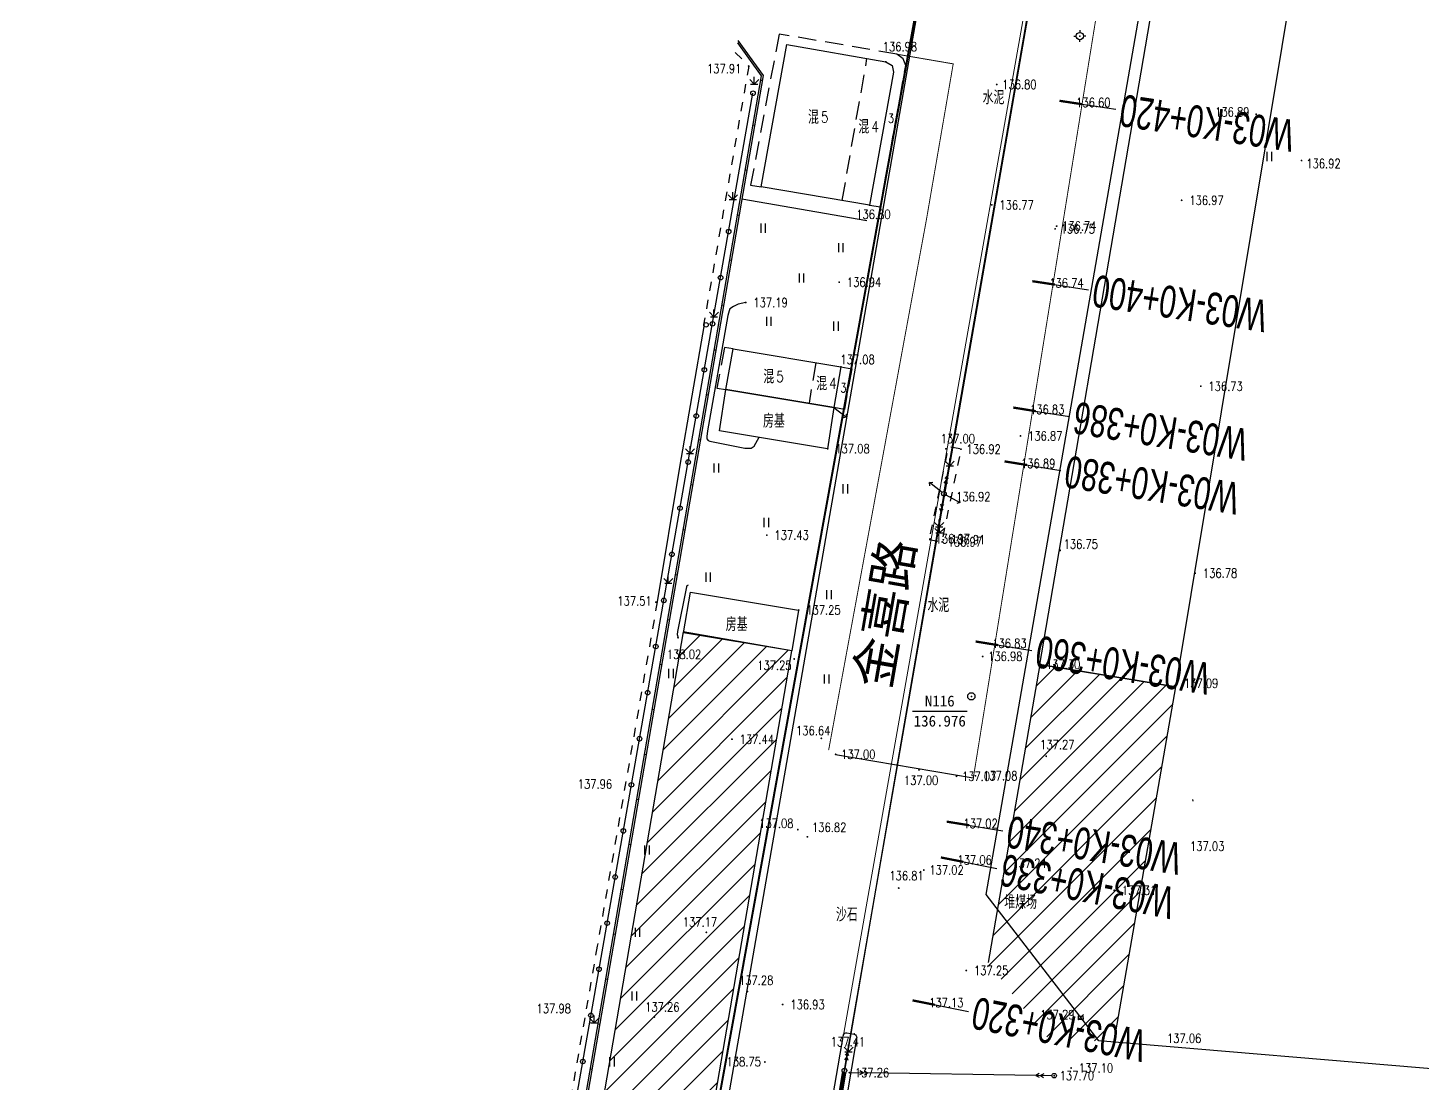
# Model space of a CAD drawing. Extents: x 529262 to 576451, y 2694391 to 2717535.
# Drawn here: x 562160.5 to 562313.4, y 2710737.5 to 2710853.2 of the extents above; entities that cross this region are included whole.
import ezdxf
from ezdxf.enums import TextEntityAlignment as Align
from ezdxf.xclip import XClip

# ---------------------------------------------------------------- set-up
doc = ezdxf.new("R2010")
doc.units = 0
doc.header["$XCLIPFRAME"] = 0
doc.linetypes.add('X5', pattern=[3, 2, -1])
doc.linetypes.add('X6', pattern=[2, 1, -1])
doc.layers.add('ASSIST', color=7, linetype='Continuous', plot=False)
for name, color, linetype in [('a红线图', 1, 'Continuous'), ('DLSS', 4, 'Continuous'), ('DMTZ', 8, 'Continuous'), ('GCD', 8, 'Continuous'), ('GXYZ', 8, 'Continuous'), ('JMD', 8, 'Continuous'), ('KZD', 8, 'Continuous'), ('PP-COM', 7, 'Continuous'), ('RD-中线', 40, 'Continuous'), ('RD-红线', 7, 'Continuous'), ('RD-路名', 7, 'Continuous'), ('ZBTZ', 8, 'Continuous'), ('ZJ', 7, 'Continuous'), ('桩号标注_W03-', 7, 'Continuous')]:
    doc.layers.add(name, color=color, linetype=linetype)
doc.layers.add('规划道路红线', color=5, linetype='Continuous', lineweight=40)
doc.styles.add('HZ', font='rs.shx', dxfattribs={"width": 0.8, "bigfont": 'hztxt.shx'})
doc.styles.add('JieTuHzTxt', font='smsim.shx', dxfattribs={"width": 0.7, "bigfont": 'smfs.shx'})
doc.styles.add('等线体', font='simhei.ttf')
doc.styles.add('黑体', font='simhei.ttf')
doc.linetypes.add('10421', pattern='A,2,[150,AAA.SHX,S=0.5,R=0,X=0,Y=0.5],1e-11', length=2.00000000001)
doc.linetypes.add('10422', pattern='A,0.75,[150,AAA.SHX,S=0.5,R=0,X=0,Y=0.5],1.5,[177,AAA.SHX,S=1,R=0,X=0,Y=0.4],0.75', length=3)
doc.linetypes.add('1161', pattern='A,0,[149,AAA.SHX,S=0.15,R=0,X=0,Y=0],-1.6', length=1.6)

# ---------------------------------------------------------------- blocks, each defined once
blk = doc.blocks.new('A$C19FD0107')
at = {"layer": 'RD-中线', "color": 8}
blk.add_lwpolyline([(-8908.739917680621, 15466.10705175065), (-8808.43349801749, 16020.0458503128, -0.0201636333910522), (-8803.168046563864, 16043.65227073664), (-8800.367063879967, 16054.19071623124, 0.02184275446917041), (-8794.7494013682, 16079.78015332995), (-8712.595856793225, 16551.51167532103, 0.01258199938725423), (-8710.380826123059, 16566.44429534907), (-8701.407638691366, 16616.17290558945, 0.01964868548115308), (-8698.136677481234, 16639.51415248122)], format="xyb", dxfattribs=at)
at = {"layer": 'RD-红线', "color": 8}
for points in [[(-8804.86277768761, 16091.6503953631), (-8724.417918302119, 16553.5705249249, 0.0128730000458982), (-8722.250859260559, 16568.23854696797), (-8720.931374274194, 16575.55101593724)], [(-8732.444141998887, 16367.59943236643), (-8700.77379528433, 16549.45282571716, 0.01230795928762685), (-8698.511997193098, 16564.64337008586), (-8697.24368186295, 16571.67226136615)]]:
    blk.add_lwpolyline(points, format="xyb", dxfattribs=at)
blk.add_lwpolyline([(-8720.070504322648, 16351.56439770479), (-8732.444141998887, 16367.59943236643)], dxfattribs=at)
at = {"layer": 'RD-红线', "color": 8, "linetype": 'Continuous', "flags": 128}
blk.add_lwpolyline([(-8641.939876794815, 16344.99152614595), (-8720.070504322648, 16351.56439770479)], dxfattribs=at)
blk = doc.blocks.new('GC200')
at = {"linetype": 'Continuous', "const_width": 0.2, "flags": 128}
blk.add_lwpolyline([(-0.1, 0, 1), (0.1, 0, 1)], format="xyb", close=True, dxfattribs=at)
blk = doc.blocks.new('gc170')
at = {"color": 8, "linetype": 'Continuous'}
blk.add_circle((0, 0), 0.5, dxfattribs=at)
blk = doc.blocks.new('gc013a')
at = {"linetype": 'Continuous'}
blk.add_line((0.5, 0), (4, 0), dxfattribs=at)
at = {"linetype": 'Continuous', "flags": 128}
for points in [[(2.307212344848719, -0.4000565770862801), (3, 0), (2.307212344848719, 0.4000565770862801)], [(3.307212344848719, -0.4000565770862801), (4, 0), (3.307212344848719, 0.4000565770862801)]]:
    blk.add_lwpolyline(points, dxfattribs=at)
blk = doc.blocks.new('gc124')
at = {"color": 8}
for p, q in [((-1, 1), (0, 0)), ((-0.8, 0), (0.8, 0)), ((0, 0), (0, 1.6)), ((0, 0), (1, 1))]:
    blk.add_line(p, q, dxfattribs=at)
blk = doc.blocks.new('gc121')
at = {"color": 8}
for p, q in [((-0.5, -1), (-0.5, 1)), ((0.5, -1), (0.5, 1))]:
    blk.add_line(p, q, dxfattribs=at)
blk = doc.blocks.new('gc013b')
at = {"linetype": 'Continuous'}
blk.add_line((0.5, 0), (4, 0), dxfattribs=at)
at = {"linetype": 'Continuous', "flags": 128}
blk.add_lwpolyline([(3.5, 0.5), (4, 0), (3.5, -0.5)], dxfattribs=at)
blk = doc.blocks.new('gc117')
at = {"color": 8}
blk.add_circle((0, 0), 0.8, dxfattribs=at)
blk.add_point((0, 0), dxfattribs=at)
blk = doc.blocks.new('gc116')
at = {"color": 8}
for p, q in [((-1.3, 0), (-0.8, 0)), ((0, 1.3), (0, 0.8000000000000002)), ((1.3, 0), (0.8000000000000002, 0)), ((0, -1.3), (0, -0.8))]:
    blk.add_line(p, q, dxfattribs=at)
blk.add_circle((0, 0), 0.8, dxfattribs=at)
blk.add_point((0, 0), dxfattribs=at)

msp = doc.modelspace()

# ---------------------------------------------------------------- hatches: boundary and pattern name
at = {"linetype": 'Continuous'}
h = msp.add_hatch(dxfattribs=at)
h.set_pattern_fill('ANSI31', color=8, scale=16, style=0)
h.set_pattern_definition([(45, (0, 0), (-1.414213562373095, 1.414213562373095), [])])
h.paths.add_polyline_path([(562216.9020491774, 2710697.025414068), (562228.7970491775, 2710694.957414067), (562244.2380491775, 2710784.927414068), (562232.3430491773, 2710786.995414068)])

# ---------------------------------------------------------------- linework, layer by layer
at = {"color": 8, "linetype": 'Continuous'}
for p, q in [((562270.4826204595, 2710777.667703162), (562275.5586076314, 2710782.743690334)), ((562271.0777218232, 2710781.091231651), (562273.1307887107, 2710783.144298538)), ((562268.1022150072, 2710763.973589211), (562285.2698833167, 2710781.14125752)), ((562268.6973163702, 2710767.397117699), (562282.8420643953, 2710781.541865724)), ((562269.2924177335, 2710770.820646187), (562280.4142454742, 2710781.942473928)), ((562269.8875190965, 2710774.244174674), (562277.9864265528, 2710782.343082131)), ((562267.5071136435, 2710760.550060723), (562285.998707999, 2710779.041655078)), ((562266.9120122807, 2710757.126532235), (562285.4014838566, 2710775.616003811)), ((562266.3169109176, 2710753.703003747), (562284.8042597137, 2710772.190352543)), ((562265.7218095539, 2710750.279475259), (562284.2070355709, 2710768.764701276)), ((562267.2011732223, 2710748.930411802), (562283.609811428, 2710765.339050008)), ((562268.4282904556, 2710747.32910191), (562283.0125872854, 2710761.91339874)), ((562269.655407689, 2710745.727792019), (562282.4153631423, 2710758.487747473)), ((562270.8825249232, 2710744.126482128), (562281.8181389996, 2710755.062096205)), ((562272.2064776055, 2710742.622007686), (562281.2209148568, 2710751.636444937)), ((562274.8154227907, 2710742.402525747), (562280.6236907141, 2710748.21079367)), ((562277.4243679765, 2710742.183043808), (562280.026466571, 2710744.785142402))]:
    msp.add_line(p, q, dxfattribs=at)
at = {"layer": 'ASSIST', "linetype": 'Continuous', "elevation": -143.229, "flags": 128}
for points in [[(562274.5790491775, 2710880.540414067), (562260.9300491775, 2710802.143414068), (562252.3715230481, 2710752.555414068)], [(562274.5790491775, 2710880.540414067), (562260.9300491775, 2710802.143414068), (562252.3715230481, 2710752.555414068)], [(562223.5516851274, 2710752.555414068), (562239.9918668935, 2710846.050914715)], [(562223.5516851274, 2710752.555414068), (562239.9918668935, 2710846.050914715)], [(562260.9300491775, 2710802.143414068), (562260.9300491775, 2710802.143414068)], [(562260.9300491775, 2710802.143414068), (562260.9300491775, 2710802.143414068)], [(562212.4400491775, 2710689.363414068), (562223.5516851274, 2710752.555414068)], [(562212.4400491775, 2710689.363414068), (562223.5516851274, 2710752.555414068)], [(562252.3715230481, 2710752.555414068), (562250.0180491775, 2710738.919414068)], [(562252.3715230481, 2710752.555414068), (562250.0180491775, 2710738.919414068)], [(562249.6200491774, 2710736.500414067), (562250.0180491775, 2710738.919414068)], [(562249.6200491774, 2710736.500414067), (562250.0180491775, 2710738.919414068)], [(562250.0180491775, 2710738.919414068), (562250.0180491775, 2710738.919414068)], [(562250.0180491775, 2710738.919414068), (562250.0180491775, 2710738.919414068)]]:
    msp.add_lwpolyline(points, dxfattribs=at)
at = {"layer": 'a红线图', "color": 8, "lineweight": 0}
msp.add_lwpolyline([(562196.3548067149, 2710440.01159227), (562297.0550711695, 2711009.448891163)], dxfattribs=at)
msp.add_lwpolyline([(562196.3548067149, 2710440.01159227), (562297.0550711695, 2711009.448891163)], dxfattribs=at)
at = {"layer": 'DLSS', "linetype": 'Continuous', "const_width": 0.1, "elevation": -143.229}
for points in [[(562264.1529655345, 2710771.000537142), (562282.7940491774, 2710886.475414068), (562291.4250491775, 2710935.433414068), (562291.9795543716, 2710938.57875821)], [(562255.7780491775, 2710850.332414067), (562261.9470203836, 2710849.27528541), (562259.0070491774, 2710832.182414067), (562248.2857353091, 2710774.032735336)]]:
    msp.add_lwpolyline(points, dxfattribs=at)
at = {"layer": 'DLSS', "linetype": 'X6', "elevation": -143.229}
for points in [[(562238.0552006549, 2710850.527875866), (562239.5210491775, 2710849.027414068), (562234.5770491775, 2710820.676414067)], [(562229.4859507203, 2710790.291906436), (562222.9103172797, 2710752.555414068)], [(562222.9103172797, 2710752.555414068), (562211.131198489, 2710684.95696437)]]:
    msp.add_lwpolyline(points, dxfattribs=at)
at = {"layer": 'DLSS', "color": 8, "linetype": 'X6', "flags": 128}
msp.add_lwpolyline([(562259.2922825846, 2710797.131344817), (562260.7202681922, 2710796.886730517), (562262.8418374358, 2710807.038230071), (562261.4138518283, 2710807.28284437)], close=True, dxfattribs=at)
at = {"layer": 'DMTZ', "linetype": '10421', "elevation": -143.229, "flags": 128}
for points in [[(562238.7660065965, 2710834.481982654), (562252.4782320135, 2710832.120240725)], [(562237.4640491775, 2710822.422414068), (562237.3706242786, 2710822.201994588), (562237.2388619329, 2710821.693797757), (562234.9907211891, 2710809.038806024), (562234.9135327018, 2710808.41730568), (562234.9244231567, 2710808.164556487), (562235.0727730372, 2710807.969129763), (562235.2740467073, 2710807.905630506), (562239.1099185054, 2710807.142906316), (562239.7865857163, 2710807.133313576), (562240.1124656436, 2710807.360825285), (562240.6540808876, 2710808.333255076)], [(562232.8651718814, 2710792.120317249), (562232.7544783105, 2710792.057956642), (562232.688996628, 2710791.926122763), (562232.669074217, 2710791.742207326), (562231.7114436917, 2710787.058579481), (562231.6920076167, 2710786.723379521), (562231.7700491775, 2710786.359414068)]]:
    msp.add_lwpolyline(points, dxfattribs=at)
at = {"layer": 'DMTZ', "linetype": '10421', "flags": 128}
msp.add_lwpolyline([(562239.1930491775, 2710823.107414068), (562238.368342794, 2710822.936065343), (562238.0859725787, 2710822.794903889), (562237.8600694588, 2710822.681959128), (562237.4640491775, 2710822.422414068)], dxfattribs=at)
at = {"layer": 'DMTZ', "linetype": '10422', "elevation": -143.229, "flags": 128}
msp.add_lwpolyline([(562234.6510640639, 2710820.691570374), (562231.9396037488, 2710805.071722035), (562229.4859507203, 2710790.291906436)], dxfattribs=at)
at = {"layer": 'DMTZ', "linetype": '10422', "elevation": -5.766999999999996, "flags": 128}
msp.add_lwpolyline([(562249.9200491775, 2710742.836414068, -0.3424486867182413), (562250.2980491775, 2710743.059414068), (562251.0950491775, 2710742.916414068, -0.3395791196072821), (562251.3600491774, 2710742.411414068), (562249.7080491774, 2710732.660414068, -0.3726079531094887), (562249.4050491775, 2710732.340414068), (562248.5290491774, 2710732.502414068, -0.3207188184107249), (562248.1850491775, 2710732.851414068)], format="xyb", close=True, dxfattribs=at)
at = {"layer": 'GXYZ', "linetype": 'Continuous'}
for p, q in [((562274.2360072687, 2710878.570053124, -143.229), (562261.2730910863, 2710804.113775011, -143.229)), ((562260.5898929541, 2710800.172552899, -143.229), (562252.3715230481, 2710752.555414068, -143.229)), ((562252.3715230481, 2710752.555414068, -143.229), (562250.0180491775, 2710738.919414068, -143.229)), ((562271.020226413, 2710738.375093205, 24.62800000000001), (562252.558773587, 2710738.652906795, 24.62800000000001))]:
    msp.add_line(p, q, dxfattribs=at)
at = {"layer": 'GXYZ', "linetype": 'Continuous', "const_width": 0.5, "elevation": -143.229, "flags": 128}
msp.add_lwpolyline([(562249.6606361922, 2710736.747097456), (562249.9774621627, 2710738.672730679)], dxfattribs=at)
at = {"layer": 'JMD', "linetype": 'Continuous'}
for p, q in [((562238.5030091013, 2710851.615585081, -143.229), (562238.340563222, 2710851.498917449, -143.229)), ((562240.9967237373, 2710847.433480828, -143.229), (562240.7996427314, 2710847.467353686, -143.229)), ((562240.148038818, 2710842.506033515, -143.229), (562239.9509549175, 2710842.53990687, -143.229)), ((562239.2993538989, 2710837.578586202, -143.229), (562239.1022671035, 2710837.612460054, -143.229)), ((562238.4506689796, 2710832.651138888, -143.229), (562238.2535792895, 2710832.685013239, -143.229)), ((562237.6019840603, 2710827.723691575, -143.229), (562237.4048914756, 2710827.757566423, -143.229)), ((562236.753299141, 2710822.796244262, -143.229), (562236.5562036616, 2710822.830119608, -143.229)), ((562235.9046142218, 2710817.86879695, -143.229), (562235.7075158478, 2710817.902672792, -143.229)), ((562235.0559293026, 2710812.941349636, -143.229), (562234.8588280338, 2710812.975225977, -143.229)), ((562234.2072443833, 2710808.013902323, -143.229), (562234.0101402198, 2710808.047779161, -143.229)), ((562233.358559464, 2710803.08645501, -143.229), (562233.1614524059, 2710803.120332346, -143.229)), ((562232.5098745447, 2710798.159007697, -143.229), (562232.3127645919, 2710798.19288553, -143.229)), ((562231.6611896255, 2710793.231560384, -143.229), (562231.4640767779, 2710793.265438715, -143.229)), ((562230.8125047062, 2710788.304113071, -143.229), (562230.615388964, 2710788.337991899, -143.229)), ((562229.9638197869, 2710783.376665758, -143.229), (562229.76670115, 2710783.410545083, -143.229)), ((562229.1151348676, 2710778.449218445, -143.229), (562228.918013336, 2710778.483098268, -143.229)), ((562228.2664499484, 2710773.521771132, -143.229), (562228.069325522, 2710773.555651452, -143.229)), ((562227.4177650291, 2710768.594323819, -143.229), (562227.2206377081, 2710768.628204637, -143.229)), ((562288.2526227183, 2710768.441845158, -143.229), (562288.2132117286, 2710768.637923647, -143.229)), ((562226.5690801098, 2710763.666876506, -143.229), (562226.3719498941, 2710763.700757821, -143.229)), ((562225.7203951905, 2710758.739429192, -143.229), (562225.5232620802, 2710758.773311005, -143.229)), ((562224.8717102713, 2710753.811981879, -143.229), (562224.6745742662, 2710753.84586419, -143.229)), ((562224.023025352, 2710748.884534566, -143.229), (562223.8258864522, 2710748.918417374, -143.229)), ((562275.6930491775, 2710744.465414068, -143.229), (562276.2226010043, 2710745.065059682, -143.229)), ((562223.1743404327, 2710743.957087253, -143.229), (562222.9771986383, 2710743.990970558, -143.229)), ((562222.3256555136, 2710739.02963994, -143.229), (562222.1285108244, 2710739.063523743, -143.229))]:
    msp.add_line(p, q, dxfattribs=at)
at = {"layer": 'JMD', "linetype": 'Continuous', "flags": 128}
for points in [[(562286.334134754, 2710780.965648107), (562271.4376582507, 2710783.441343321), (562297.7417874453, 2710937.05164771), (562302.876927041, 2710935.309045314), (562299.3486670178, 2710912.680048768), (562307.978759008, 2710911.298509575)], [(562216.9020491774, 2710697.025414068), (562228.7970491775, 2710694.957414067), (562244.2380491775, 2710784.927414068), (562232.3430491773, 2710786.995414068)]]:
    msp.add_lwpolyline(points, close=True, dxfattribs=at)
for points, elevation in [([(562238.2846866437, 2710851.576718976), (562240.8840491775, 2710847.957414067), (562224.4523112293, 2710752.555414068)], -143.229), ([(562238.3421856828, 2710851.839512671), (562241.0953436199, 2710848.006065852), (562224.6552837762, 2710752.555414068)], -143.229), ([(562265.8023585315, 2710750.742861391), (562271.4818948706, 2710783.416378302), (562286.334134754, 2710780.965648107), (562279.5981206594, 2710742.328169199)], 24.62800000000001), ([(562224.4523112293, 2710752.555414068), (562212.447516268, 2710682.8560644)], -143.229), ([(562224.6552837762, 2710752.555414068), (562212.6067564209, 2710682.601910245)], -143.229)]:
    msp.add_lwpolyline(points, dxfattribs=dict(at, elevation=elevation))
at = {"layer": 'JMD', "linetype": 'X5', "elevation": -143.229}
for points in [[(562252.7790491774, 2710833.793414067), (562253.9580491774, 2710833.605414067), (562256.7420491775, 2710849.099414068), (562256.4720491775, 2710849.838414067), (562255.7780491775, 2710850.332414067), (562242.8580491774, 2710852.546414068), (562239.7190491775, 2710835.963414068), (562240.8980491775, 2710835.775414068)], [(562237.8240491775, 2710818.045414068), (562236.8570491775, 2710818.193414067), (562236.0350491775, 2710813.733414067), (562237.0020491774, 2710813.585414067)], [(562249.6380491775, 2710816.052414068), (562250.8210491774, 2710815.854414068), (562250.0205387152, 2710811.399180147), (562248.8560491775, 2710811.608414067)]]:
    msp.add_lwpolyline(points, dxfattribs=at)
at = {"layer": 'JMD', "linetype": 'Continuous', "elevation": -143.229}
for points in [[(562243.6910491774, 2710851.384414067), (562254.5500491775, 2710849.497414067), (562255.2460491775, 2710849.094414067), (562255.3960491775, 2710848.349414068), (562252.7790491774, 2710833.793414067), (562240.8980491775, 2710835.775414068)], [(562244.9950491774, 2710789.394414068), (562244.2380491775, 2710784.927414068), (562232.3750491774, 2710786.905414068), (562233.1320491774, 2710791.372414067)]]:
    msp.add_lwpolyline(points, close=True, dxfattribs=at)
at = {"layer": 'JMD', "linetype": 'X5', "flags": 128}
for points, elevation in [([(562249.781728889, 2710834.29342996), (562252.4860946913, 2710849.856073439)], -657.412), ([(562246.8922251912, 2710816.515629507), (562246.8760491775, 2710816.498414068), (562246.1361538132, 2710812.062035894)], -143.229)]:
    msp.add_lwpolyline(points, dxfattribs=dict(at, elevation=elevation))
at = {"layer": 'JMD', "linetype": 'Continuous', "flags": 128}
for points, elevation in [([(562237.8240491775, 2710818.045414068), (562249.6380491775, 2710816.052414068), (562248.8560491775, 2710811.608414067), (562237.0020491774, 2710813.585414067)], -143.229), ([(562237.0020491774, 2710813.585414067), (562248.8560491775, 2710811.608414067), (562248.1780491775, 2710807.078414068), (562236.3240491775, 2710809.055414068)], -143.229), ([(562276.20476303, 2710744.499786799), (562275.6930491775, 2710744.465414068), (562275.6780491775, 2710744.861414067), (562275.6780491775, 2710744.861414067), (562276.1760491775, 2710744.898414067)], 131.652)]:
    msp.add_lwpolyline(points, close=True, dxfattribs=dict(at, elevation=elevation))
at = {"layer": 'KZD', "linetype": 'Continuous'}
msp.add_line((562257.473001948, 2710778.31617916), (562263.473001948, 2710778.31617916), dxfattribs=at)
at = {"layer": 'ZBTZ', "linetype": '1161', "elevation": 24.62800000000001, "flags": 128}
msp.add_lwpolyline([(562249.056, 2710773.577), (562264.1529655345, 2710771.000537142)], dxfattribs=at)
at = {"layer": '桩号标注_W03-'}
for p, q in [((562274.8370049754, 2710845.038587091), (562279.7810417981, 2710844.292597885)), ((562271.8530481473, 2710825.262439801), (562276.7970849699, 2710824.516450595)), ((562269.7610680569, 2710811.397860393), (562274.6976589372, 2710810.604090603)), ((562268.811960239, 2710805.495195599), (562273.7485511192, 2710804.701425808)), ((562265.6368810759, 2710785.748832077), (562270.5734719562, 2710784.955062287)), ((562262.4618019129, 2710766.002468556), (562267.3983927931, 2710765.208698766)), ((562261.8233701494, 2710762.03195159), (562266.7276320858, 2710761.058188344)), ((562258.7115182816, 2710746.35941853), (562263.615780218, 2710745.385655284))]:
    msp.add_line(p, q, dxfattribs=at)
at = {"layer": '桩号标注_W03-', "const_width": 0.25}
for points in [[(562273.6009957697, 2710845.225084393), (562276.0730141811, 2710844.85208979)], [(562270.6170389416, 2710825.448937103), (562273.089057353, 2710825.0759425)], [(562268.5269203369, 2710811.596302841), (562270.995215777, 2710811.199417945)], [(562267.5778125189, 2710805.693638047), (562270.046107959, 2710805.296753151)], [(562264.4027333559, 2710785.947274525), (562266.871028796, 2710785.55038963)], [(562261.2276541928, 2710766.200911004), (562263.6959496329, 2710765.804026109)], [(562260.5973046653, 2710762.275392401), (562263.0494356335, 2710761.788510778)], [(562257.4854527975, 2710746.602859342), (562259.9375837657, 2710746.115977719)]]:
    msp.add_lwpolyline(points, dxfattribs=at)
at = {"layer": '规划道路红线'}
msp.add_line((562189.4184634853, 2710477.016235957), (562277.7876747194, 2710965.032206157), dxfattribs=at)
msp.add_line((562189.4184634853, 2710477.016235957), (562277.7876747194, 2710965.032206157), dxfattribs=at)
msp.add_line((562189.4184634853, 2710477.016235957), (562277.7876747194, 2710965.032206157), dxfattribs=at)

# ---------------------------------------------------------------- block references
at = {"layer": 'GCD', "linetype": 'Continuous', "xscale": 0.5, "yscale": 0.5}
for p in [(562239.5210367267, 2710849.027379866, 137.908), (562254.5500367266, 2710849.497379865, 136.976), (562295.1650367266, 2710843.743379866, 136.891), (562300.1430367266, 2710838.670379866, 136.923), (562252.7790367266, 2710833.793379866, 136.799), (562266.1687201014, 2710833.812783229, 136.771), (562286.9950367266, 2710834.319379866, 136.965), (562249.4450367267, 2710825.339379866, 136.939), (562239.1930367267, 2710823.107379866, 137.194), (562249.6380367266, 2710816.052379866, 137.077), (562289.0900367267, 2710813.930379866, 136.727), (562269.3200367267, 2710808.483379866, 136.87), (562248.1780367267, 2710807.078379866, 137.075), (562261.1520367266, 2710807.079379866, 136.996), (562260.8630367266, 2710797.101379866, 136.906), (562273.6720367266, 2710795.942379866, 136.752), (562288.4830367266, 2710793.437379866, 136.784), (562229.3510367266, 2710790.258379866, 137.508), (562244.9950367266, 2710789.394379866, 137.246), (562244.5120367266, 2710784.032379866, 137.252), (562286.4040367266, 2710781.371379866, 137.088), (562237.6870367266, 2710775.233379866, 137.44), (562247.4820367267, 2710775.331379866, 136.639), (562272.1490367266, 2710773.365379866, 137.265), (562258.1940367266, 2710771.869379865, 136.997), (562264.3850367266, 2710771.224379866, 137.084), (562245.9570367266, 2710764.530379866, 136.817), (562267.5980367266, 2710761.637379866, 137.243), (562279.6005298012, 2710758.665849681, 137.306), (562234.8780367266, 2710754.058379866, 137.17), (562263.3830367266, 2710749.880379866, 137.245), (562239.3750367266, 2710747.568379865, 137.275), (562243.2420367267, 2710746.146379866, 136.931), (562229.1790367266, 2710744.781379865, 137.264), (562275.6780367267, 2710744.861379866, 137.294), (562251.0950367267, 2710742.916379866, 137.41), (562241.2990367266, 2710739.849379866, 138.749), (562274.8730367266, 2710739.191379866, 137.097)]:
    msp.add_blockref('GC200', p, dxfattribs=at)
at = {"layer": 'GCD', "linetype": 'Continuous'}
ref = msp.add_blockref('GC200', (562266.717, 2710847.013, 136.798), dxfattribs=dict(at, xscale=0.5, yscale=0.5, zscale=0.5))
ref.add_attrib('height', '136.80', dxfattribs={"linetype": 'Continuous', "height": 1, "style": 'HZ', "width": 0.8}).set_placement((562267.3169999999, 2710847.013, 136.798), align=Align.MIDDLE_LEFT)
ref = msp.add_blockref('GC200', (562274.8294061838, 2710845.037312358, 136.603), dxfattribs=dict(at, xscale=0.5, yscale=0.5, zscale=0.5))
ref.add_attrib('height', '136.60', dxfattribs={"linetype": 'Continuous', "height": 1, "style": 'HZ', "width": 0.8}).set_placement((562275.4294061838, 2710845.037312358, 136.603), align=Align.MIDDLE_LEFT)
ref = msp.add_blockref('GC200', (562273.1230903196, 2710831.185524306, 136.749), dxfattribs=dict(at, xscale=0.5, yscale=0.5, zscale=0.5))
ref.add_attrib('height', '136.75', dxfattribs={"linetype": 'Continuous', "height": 1, "style": 'HZ', "width": 0.8}).set_placement((562273.7230903195, 2710831.185524306, 136.749), align=Align.MIDDLE_LEFT)
ref = msp.add_blockref('GC200', (562273.2898874236, 2710831.485407475, 136.737), dxfattribs=dict(at, xscale=0.5, yscale=0.5, zscale=0.5))
ref.add_attrib('height', '136.74', dxfattribs={"linetype": 'Continuous', "height": 1, "style": 'HZ', "width": 0.8}).set_placement((562273.8898874236, 2710831.485407475, 136.737), align=Align.MIDDLE_LEFT)
ref = msp.add_blockref('GC200', (562271.8768035449, 2710825.240730715, 136.738), dxfattribs=dict(at, xscale=0.5, yscale=0.5, zscale=0.5))
ref.add_attrib('height', '136.74', dxfattribs={"linetype": 'Continuous', "height": 1, "style": 'HZ', "width": 0.8}).set_placement((562272.4768035449, 2710825.240730715, 136.738), align=Align.MIDDLE_LEFT)
ref = msp.add_blockref('GC200', (562269.7648483532, 2710811.384605841, 136.831), dxfattribs=dict(at, xscale=0.5, yscale=0.5, zscale=0.5))
ref.add_attrib('height', '136.83', dxfattribs={"linetype": 'Continuous', "height": 1, "style": 'HZ', "width": 0.8}).set_placement((562270.3648483532, 2710811.384605841, 136.831), align=Align.MIDDLE_LEFT)
ref = msp.add_blockref('GC200', (562262.799, 2710807.033, 136.916), dxfattribs=dict(at, xscale=0.5, yscale=0.5, zscale=0.5))
ref.add_attrib('height', '136.92', dxfattribs={"linetype": 'Continuous', "height": 1, "style": 'HZ', "width": 0.8}).set_placement((562263.399, 2710807.033, 136.916), align=Align.MIDDLE_LEFT)
ref = msp.add_blockref('GC200', (562268.7820321425, 2710805.466157476, 136.89), dxfattribs=dict(at, xscale=0.5, yscale=0.5, zscale=0.5))
ref.add_attrib('height', '136.89', dxfattribs={"linetype": 'Continuous', "height": 1, "style": 'HZ', "width": 0.8}).set_placement((562269.3820321425, 2710805.466157476, 136.89), align=Align.MIDDLE_LEFT)
ref = msp.add_blockref('GC200', (562261.67, 2710801.816, 136.924), dxfattribs=dict(at, xscale=0.5, yscale=0.5, zscale=0.5))
ref.add_attrib('height', '136.92', dxfattribs={"linetype": 'Continuous', "height": 1, "style": 'HZ', "width": 0.8}).set_placement((562262.27, 2710801.816, 136.924), align=Align.MIDDLE_LEFT)
at = {"layer": 'GCD', "linetype": 'Continuous', "xscale": 0.5, "yscale": 0.5, "zscale": 0.5}
for p in [(562241.5046190075, 2710797.60513597, 137.432), (562231.7700367266, 2710786.359379866, 138.021), (562244.9060367267, 2710765.322379866, 137.084), (562255.9700085858, 2710758.916424988, 136.812)]:
    msp.add_blockref('GC200', p, dxfattribs=at)
at = {"layer": 'GCD', "linetype": 'Continuous'}
ref = msp.add_blockref('GC200', (562259.411, 2710797.208, 136.966), dxfattribs=dict(at, xscale=0.5, yscale=0.5, zscale=0.5))
ref.add_attrib('height', '136.97', dxfattribs={"linetype": 'Continuous', "height": 1, "style": 'HZ', "width": 0.8}).set_placement((562260.0109999999, 2710797.208, 136.966), align=Align.MIDDLE_LEFT)
ref = msp.add_blockref('GC200', (562260.731, 2710796.868, 136.971), dxfattribs=dict(at, xscale=0.5, yscale=0.5, zscale=0.5))
ref.add_attrib('height', '136.97', dxfattribs={"linetype": 'Continuous', "height": 1, "style": 'HZ', "width": 0.8}).set_placement((562261.331, 2710796.868, 136.971), align=Align.MIDDLE_LEFT)
ref = msp.add_blockref('GC200', (562265.6229160223, 2710785.745069555, 136.829), dxfattribs=dict(at, xscale=0.5, yscale=0.5, zscale=0.5))
ref.add_attrib('height', '136.83', dxfattribs={"linetype": 'Continuous', "height": 1, "style": 'HZ', "width": 0.8}).set_placement((562266.2229160223, 2710785.745069555, 136.829), align=Align.MIDDLE_LEFT)
ref = msp.add_blockref('GC200', (562265.176, 2710784.311, 136.975), dxfattribs=dict(at, xscale=0.5, yscale=0.5, zscale=0.5))
ref.add_attrib('height', '136.98', dxfattribs={"linetype": 'Continuous', "height": 1, "style": 'HZ', "width": 0.8}).set_placement((562265.776, 2710784.311, 136.975), align=Align.MIDDLE_LEFT)
ref = msp.add_blockref('GC200', (562271.513, 2710783.445, 137.296), dxfattribs=dict(at, xscale=0.5, yscale=0.5, zscale=0.5))
ref.add_attrib('height', '137.30', dxfattribs={"linetype": 'Continuous', "height": 1, "style": 'HZ', "width": 0.8}).set_placement((562272.113, 2710783.445, 137.296), align=Align.MIDDLE_LEFT)
ref = msp.add_blockref('GC200', (562249.056, 2710773.577, 136.997), dxfattribs=dict(at, xscale=0.5, yscale=0.5, zscale=0.5))
ref.add_attrib('height', '137.00', dxfattribs={"linetype": 'Continuous', "height": 1, "style": 'HZ', "width": 0.8}).set_placement((562249.656, 2710773.577, 136.997), align=Align.MIDDLE_LEFT)
ref = msp.add_blockref('GC200', (562262.306, 2710771.171, 137.066), dxfattribs=dict(at, xscale=0.5, yscale=0.5, zscale=0.5))
ref.add_attrib('height', '137.07', dxfattribs={"linetype": 'Continuous', "height": 1, "style": 'HZ', "width": 0.8}).set_placement((562262.906, 2710771.171, 137.066), align=Align.MIDDLE_LEFT)
ref = msp.add_blockref('GC200', (562262.4686563358, 2710765.996237437, 137.021), dxfattribs=dict(at, xscale=0.5, yscale=0.5, zscale=0.5))
ref.add_attrib('height', '137.02', dxfattribs={"linetype": 'Continuous', "height": 1, "style": 'HZ', "width": 0.8}).set_placement((562263.0686563358, 2710765.996237437, 137.021), align=Align.MIDDLE_LEFT)
ref = msp.add_blockref('GC200', (562258.7280903195, 2710760.892524306, 137.021), dxfattribs=dict(at, xscale=0.5, yscale=0.5, zscale=0.5))
ref.add_attrib('height', '137.02', dxfattribs={"linetype": 'Continuous', "height": 1, "style": 'HZ', "width": 0.8}).set_placement((562259.3280903195, 2710760.892524306, 137.021), align=Align.MIDDLE_LEFT)
ref = msp.add_blockref('GC200', (562261.814684868, 2710762.002554677, 137.06), dxfattribs=dict(at, xscale=0.5, yscale=0.5, zscale=0.5))
ref.add_attrib('height', '137.06', dxfattribs={"linetype": 'Continuous', "height": 1, "style": 'HZ', "width": 0.8}).set_placement((562262.414684868, 2710762.002554677, 137.06), align=Align.MIDDLE_LEFT)
ref = msp.add_blockref('GC200', (562258.7096919444, 2710746.352169391, 137.127), dxfattribs=dict(at, xscale=0.5, yscale=0.5, zscale=0.5))
ref.add_attrib('height', '137.13', dxfattribs={"linetype": 'Continuous', "height": 1, "style": 'HZ', "width": 0.8}).set_placement((562259.3096919444, 2710746.352169391, 137.127), align=Align.MIDDLE_LEFT)
ref = msp.add_blockref('GC200', (562250.559, 2710738.683, 137.259), dxfattribs=dict(at, xscale=0.5, yscale=0.5, zscale=0.5))
ref.add_attrib('height', '137.26', dxfattribs={"linetype": 'Continuous', "height": 1, "style": 'HZ', "width": 0.8}).set_placement((562251.159, 2710738.683, 137.259), align=Align.MIDDLE_LEFT)
ref = msp.add_blockref('GC200', (562273.02, 2710738.345, 137.702), dxfattribs=dict(at, xscale=0.5, yscale=0.5, zscale=0.5))
ref.add_attrib('height', '137.70', dxfattribs={"linetype": 'Continuous', "height": 1, "style": 'HZ', "width": 0.8}).set_placement((562273.62, 2710738.345, 137.702), align=Align.MIDDLE_LEFT)
at = {"layer": 'GXYZ', "linetype": 'Continuous'}
for name, p, xscale, yscale, zscale, rotation in [('gc013b', (562248.6592978154, 2710811.762650579, -143.229), 0.499999999886088, 0.499999999886088, 0.499999999886088, 321.9065400298083), ('gc013a', (562260.9300491775, 2710802.143414068, -143.229), 0.5000000000692807, 0.5000000000692807, 0.5000000000692807, 80.12373765901899), ('gc013b', (562260.9300491775, 2710802.143414068, -143.229), 0.499999999886088, 0.499999999886088, 0.499999999886088, 141.9065400298083), ('gc013a', (562260.9300491775, 2710802.143414068, -143.229), 0.5000000001215249, 0.5000000001215249, 0.5000000001215249, 260.1738357556847), ('gc013b', (562260.9300491775, 2710802.143414068, -143.229), 0.4999999998781181, 0.4999999998781181, 0.4999999998781181, 331.6130562116114), ('gc013a', (562250.0180491776, 2710738.919414068, -143.229), 0.5000000001425298, 0.5000000001425298, 0.5000000001425298, 80.2076393308472)]:
    msp.add_blockref(name, p, dxfattribs=dict(at, xscale=xscale, yscale=yscale, zscale=zscale, rotation=rotation))
at = {"layer": 'GXYZ', "linetype": 'Continuous', "xscale": 0.5, "yscale": 0.5, "zscale": 0.5}
for p in [(562260.9300491775, 2710802.143414068, -143.229), (562260.9300491775, 2710802.143414068, -143.229), (562260.9300491775, 2710802.143414068, -143.229), (562260.9300491775, 2710802.143414068, -143.229), (562250.0180491775, 2710738.919414068, -143.229), (562250.0180491775, 2710738.919414068, -143.229), (562250.0180491775, 2710738.919414068, -143.229)]:
    msp.add_blockref('gc170', p, dxfattribs=at)
at = {"layer": 'GXYZ', "linetype": 'Continuous', "xscale": 0.500000000037779, "yscale": 0.500000000037779}
for p, rotation in [((562250.559, 2710738.683, 24.62800000000001), 359.1378606693494), ((562273.02, 2710738.345, 24.62800000000001), 179.1378606693495)]:
    msp.add_blockref('gc013a', p, dxfattribs=dict(at, rotation=rotation))
at = {"layer": 'GXYZ', "linetype": 'Continuous', "xscale": 0.5, "yscale": 0.5}
msp.add_blockref('gc170', (562273.02, 2710738.345, 24.62800000000001), dxfattribs=at)
at = {"layer": 'KZD', "linetype": 'Continuous', "xscale": 0.5, "yscale": 0.5, "zscale": 0.5}
for name, p in [('gc116', (562275.8330367266, 2710852.322379866, 136.774)), ('gc117', (562263.9350367266, 2710779.934379866, 136.976))]:
    msp.add_blockref(name, p, dxfattribs=at)
at = {"layer": 'PP-COM'}
ref = msp.add_blockref('A$C19FD0107', (570997.9927985519, 2694390.602628201), dxfattribs=at)
XClip(ref).set_block_clipping_path([(-9366.438313488383, 14428.60439108219), (-3328.44807433628, 17452.748486375436)])
at = {"layer": 'ZBTZ', "linetype": 'Continuous', "xscale": 0.5, "yscale": 0.5}
for name, p in [('gc124', (562240.1348362282, 2710847.063760423, -143.229)), ('gc121', (562296.6358441234, 2710839.117043438, -143.229)), ('gc124', (562237.7834246147, 2710834.417324994, -143.229)), ('gc121', (562241.1221776257, 2710831.262658411, -143.229)), ('gc121', (562249.6395554902, 2710829.133584938, -143.229)), ('gc121', (562245.3324934848, 2710825.794827998, -143.229)), ('gc124', (562235.7146278493, 2710821.543304222, -143.229)), ('gc121', (562241.7513228516, 2710821.052785828, -143.229)), ('gc121', (562249.1072258871, 2710820.520521359, -143.229)), ('gc124', (562233.0850214657, 2710806.576454834, -143.229)), ('gc124', (562261.5619213713, 2710805.216847918, -143.229)), ('gc121', (562235.983649514, 2710804.979023804, -143.229)), ('gc121', (562250.1265167887, 2710802.686073127, -143.229)), ('gc121', (562241.4624692107, 2710798.991804375, -143.229)), ('gc124', (562260.4053733054, 2710798.504782307)), ('gc124', (562260.4385718548, 2710797.844181069, -143.229)), ('gc121', (562235.091713789, 2710793.00447929, -143.229)), ('gc124', (562230.7082659763, 2710792.342055494, -143.229)), ('gc121', (562248.3427951684, 2710791.093581402, -143.229)), ('gc121', (562231.0096058054, 2710782.445410779, -143.229)), ('gc121', (562248.0991722071, 2710781.847925013, -143.229)), ('gc121', (562228.3803956421, 2710763.088773789, -143.229)), ('gc121', (562227.3429753567, 2710754.056542908, -143.229)), ('gc121', (562227.0024126315, 2710747.083973833, -143.229)), ('gc124', (562222.5803980612, 2710744.147958566, -143.229)), ('gc124', (562250.4760903163, 2710740.960292934, -143.229)), ('gc121', (562224.5516495452, 2710739.870825609, -143.229))]:
    msp.add_blockref(name, p, dxfattribs=at)
at = {"layer": 'ZBTZ', "linetype": 'Continuous'}
for p, xscale, yscale, zscale, rotation in [((562239.9918668935, 2710846.050914715, -143.229), 0.4999999999983888, 0.4999999999983888, 0.4999999999983888, 80.0271027125892), ((562239.9918668935, 2710846.050914715, -143.229), 0.4999999999983888, 0.4999999999983888, 0.4999999999983888, 80.0271027125892), ((562239.9918668935, 2710846.050914715, -143.229), 0.4999999999983888, 0.4999999999983888, 0.4999999999983888, 80.0271027125892), ((562237.3255619532, 2710830.887608201, -143.229), 0.4999999999983888, 0.4999999999983888, 0.4999999999983888, 80.0271027125892), ((562236.4367936398, 2710825.833172696, -143.229), 0.4999999999983888, 0.4999999999983888, 0.4999999999983888, 80.0271027125892), ((562234.8328673593, 2710820.660959522, -143.229), 0.5000000001896472, 0.5000000001896472, 0.5000000001896472, 259.7789411985219), ((562235.5480253263, 2710820.778737191, -143.229), 0.4999999999983888, 0.4999999999983888, 0.4999999999983888, 80.0271027125892), ((562234.659257013, 2710815.724301687, -143.229), 0.4999999999983888, 0.4999999999983888, 0.4999999999983888, 80.0271027125892), ((562233.7704886995, 2710810.669866182, -143.229), 0.4999999999983888, 0.4999999999983888, 0.4999999999983888, 80.0271027125892), ((562232.8817203861, 2710805.615430677, -143.229), 0.4999999999983888, 0.4999999999983888, 0.4999999999983888, 80.0271027125892), ((562231.9929520728, 2710800.560995172, -143.229), 0.4999999999983888, 0.4999999999983888, 0.4999999999983888, 80.0271027125892), ((562231.1041837593, 2710795.506559668, -143.229), 0.4999999999983888, 0.4999999999983888, 0.4999999999983888, 80.0271027125892), ((562230.2154154459, 2710790.452124163, -143.229), 0.4999999999983888, 0.4999999999983888, 0.4999999999983888, 80.0271027125892), ((562229.3266471324, 2710785.397688658, -143.229), 0.4999999999983888, 0.4999999999983888, 0.4999999999983888, 80.0271027125892), ((562228.4378788191, 2710780.343253153, -143.229), 0.4999999999983888, 0.4999999999983888, 0.4999999999983888, 80.0271027125892), ((562227.5491105056, 2710775.288817648, -143.229), 0.4999999999983888, 0.4999999999983888, 0.4999999999983888, 80.0271027125892), ((562226.6603421922, 2710770.234382144, -143.229), 0.4999999999983888, 0.4999999999983888, 0.4999999999983888, 80.0271027125892), ((562225.7715738788, 2710765.179946639, -143.229), 0.4999999999983888, 0.4999999999983888, 0.4999999999983888, 80.0271027125892), ((562224.8828055654, 2710760.125511135, -143.229), 0.4999999999983888, 0.4999999999983888, 0.4999999999983888, 80.0271027125892), ((562223.9940372519, 2710755.071075629, -143.229), 0.4999999999983888, 0.4999999999983888, 0.4999999999983888, 80.0271027125892), ((562223.1052689386, 2710750.016640125, -143.229), 0.4999999999983888, 0.4999999999983888, 0.4999999999983888, 80.0271027125892), ((562222.2165006251, 2710744.96220462, -143.229), 0.4999999999983888, 0.4999999999983888, 0.4999999999983888, 80.0271027125892), ((562221.3277323117, 2710739.907769115, -143.229), 0.4999999999983888, 0.4999999999983888, 0.4999999999983888, 80.0271027125892)]:
    msp.add_blockref('gc170', p, dxfattribs=dict(at, xscale=xscale, yscale=yscale, zscale=zscale, rotation=rotation))

# ---------------------------------------------------------------- texts
at = {"layer": 'GCD', "linetype": 'Continuous', "style": 'HZ', "width": 0.8}
for s, p in [('136.98', (562256.1065208702, 2710851.153567706)), ('137.91', (562236.8366591756, 2710848.749213868)), ('136.89', (562292.5536495686, 2710844.002992862)), ('136.92', (562302.5497730499, 2710838.345361714)), ('136.97', (562289.7200367266, 2710834.319379866)), ('136.80', (562253.1960564083, 2710832.773199548)), ('136.77', (562268.8937201013, 2710833.812783229)), ('136.94', (562252.1700367266, 2710825.339379866)), ('137.19', (562241.9180367267, 2710823.107379866)), ('137.08', (562251.4511725394, 2710816.861706659)), ('136.73', (562291.8150367266, 2710813.930379866)), ('137.00', (562262.4480229968, 2710808.187975168)), ('136.87', (562272.0450367266, 2710808.483379866)), ('137.08', (562250.9030367266, 2710807.078379866)), ('137.43', (562244.2296190074, 2710797.60513597)), ('136.91', (562263.5880367266, 2710797.101379866)), ('136.75', (562275.9352456153, 2710796.623037232)), ('136.78', (562291.2080367266, 2710793.437379866)), ('137.51', (562227.0039493429, 2710790.396550452)), ('137.25', (562247.7200367266, 2710789.394379866)), ('138.02', (562232.4311820917, 2710784.536589227)), ('137.25', (562242.3391960715, 2710783.332819248)), ('137.09', (562289.1290367265, 2710781.371379866)), ('136.64', (562246.595792529, 2710776.182093961)), ('137.44', (562240.4120367266, 2710775.233379866)), ('137.27', (562273.3615433719, 2710774.648252885)), ('137.96', (562222.6628888876, 2710770.31572399)), ('137.00', (562258.4231625795, 2710770.72084178)), ('137.08', (562267.1100367266, 2710771.224379866)), ('137.08', (562242.5534512635, 2710766.003907753)), ('136.82', (562248.346719073, 2710765.57676814)), ('137.03', (562289.7947954225, 2710763.505412143)), ('137.24', (562270.3230367266, 2710761.637379866)), ('136.81', (562256.8305954299, 2710760.272428256)), ('137.31', (562282.3255298012, 2710758.665849681)), ('137.17', (562234.1803728066, 2710755.203943124)), ('137.28', (562240.3384260078, 2710748.812576848)), ('137.25', (562266.1080367266, 2710749.880379866)), ('137.98', (562218.143293724, 2710745.711935074)), ('137.26', (562230.0526568035, 2710745.873406584)), ('136.93', (562245.9670367267, 2710746.146379866)), ('137.29', (562273.3683385301, 2710745.048032978)), ('137.06', (562287.2674709726, 2710742.434921866)), ('137.41', (562250.4030085371, 2710742.064766713)), ('138.75', (562238.9772804301, 2710739.884562077)), ('137.10', (562277.5980367266, 2710739.191379866))]:
    msp.add_text(s, height=1, dxfattribs=at).set_placement(p, align=Align.MIDDLE)
at = {"layer": 'JMD', "linetype": 'Continuous', "style": 'HZ', "width": 0.8}
for s, height, p in [('混', 1.5, (562247.2225901437, 2710843.438987819, -143.229)), ('5', 1.2, (562248.2672507978, 2710843.442994242, -143.229)), ('混', 1.5, (562252.7502693883, 2710842.381417009, -143.229)), ('4', 1.2, (562253.7949300425, 2710842.385423432, -143.229)), ('混', 1.5, (562242.3262653811, 2710814.987291325, -143.229)), ('5', 1.2, (562243.3709260352, 2710814.991297748, -143.229)), ('混', 1.5, (562248.1262080009, 2710814.234532076, -143.229)), ('4', 1.2, (562249.1708686551, 2710814.238538499, -143.229))]:
    msp.add_text(s, height=height, dxfattribs=at).set_placement(p, align=Align.MIDDLE_RIGHT)
for p in [(562242.2867075629, 2710810.211016575, -143.229), (562238.2053829475, 2710787.914095026, -143.229)]:
    msp.add_text('房基', height=1.5, dxfattribs=at).set_placement(p, align=Align.MIDDLE)
at = {"layer": 'KZD', "linetype": 'Continuous', "style": '等线体'}
for s, p in [('N116', (562260.473001948, 2710779.41617916)), ('136.976', (562260.473001948, 2710777.21617916))]:
    msp.add_text(s, height=1.2, dxfattribs=at).set_placement(p, align=Align.MIDDLE)
at = {"layer": 'RD-路名', "color": 7, "style": '黑体'}
msp.add_text('金喜路', height=4, rotation=80.08298048547626, dxfattribs=at).set_placement((562254.3257840974, 2710789.054964246), align=Align.MIDDLE)
at = {"layer": 'ZJ', "color": 8, "linetype": 'Continuous', "style": 'HZ', "width": 0.8}
for s, height, p in [('水泥', 1.5, (562266.3665462902, 2710845.66475526, -143.229)), ('3', 1, (562255.1145041917, 2710843.312783834, -143.229)), ('3', 1, (562249.9026821268, 2710813.754695956, -143.229)), ('水泥', 1.5, (562260.3194586135, 2710790.00470807, -143.229)), ('堆煤场', 1.5, (562269.3360469416, 2710757.449908163, -143.229)), ('沙石', 1.5, (562250.2836348996, 2710756.070581511, -143.229))]:
    msp.add_text(s, height=height, dxfattribs=at).set_placement(p, align=Align.MIDDLE)
at = {"layer": '桩号标注_W03-', "style": 'JieTuHzTxt', "width": 0.7}
for s, rotation, p in [('W03-K0+420', 171.4195568305276, (562280.2754454804, 2710844.217998964)), ('W03-K0+400', 171.4195568305276, (562277.2914886522, 2710824.441851674)), ('W03-K0+386', 170.8654210949034, (562275.1913180252, 2710810.524713623)), ('W03-K0+380', 170.8654210949034, (562274.2422102073, 2710804.622048829)), ('W03-K0+360', 170.8654210949034, (562271.0671310442, 2710784.875685308)), ('W03-K0+340', 170.8654210949034, (562267.8920518812, 2710765.129321787)), ('W03-K0+336', 168.7697255832018, (562267.2180582795, 2710760.960812019)), ('W03-K0+320', 168.7697255832018, (562264.1062064117, 2710745.28827896))]:
    msp.add_text(s, height=3.5, rotation=rotation, dxfattribs=at).set_placement(p, align=Align.MIDDLE_RIGHT)

doc.saveas('drawing.dxf')
